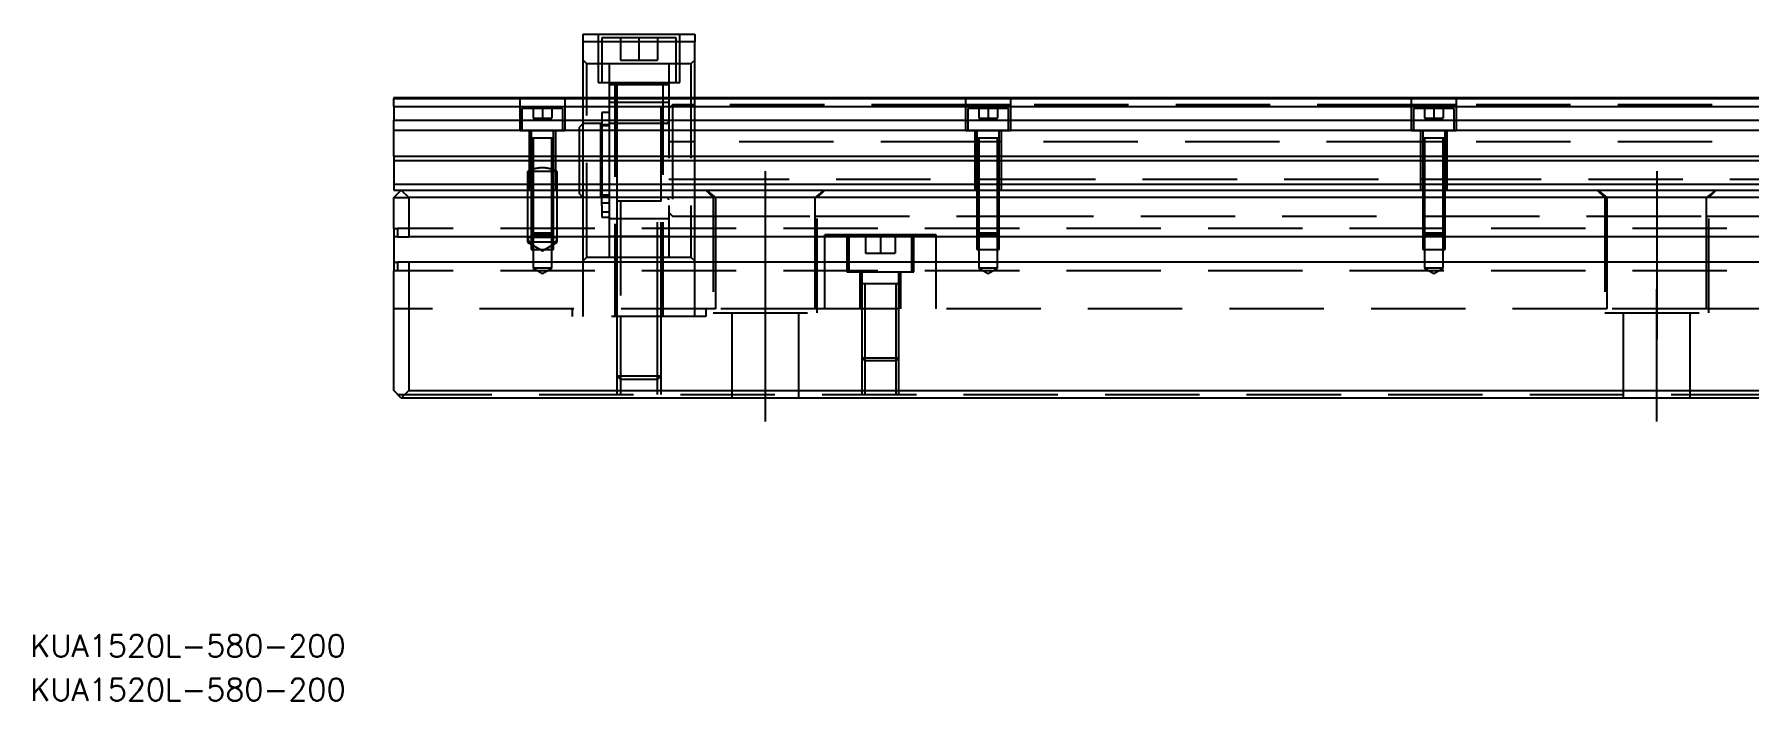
# Model space of a CAD drawing. Extents: x -48 to 827, y -352 to 107.
# Drawn here: x -48.4 to 182.4, y -352.5 to -262.7 of the extents above; entities that cross this region are included whole.
import ezdxf

# ---------------------------------------------------------------- set-up
doc = ezdxf.new("R2010")
doc.units = 0
doc.linetypes.add('CENTER', pattern=[50.8, 31.75, -6.35, 6.35, -6.35])
doc.linetypes.add('DASHED', pattern=[19.05, 12.7, -6.35])
doc.layers.get('0').update_dxf_attribs({"linetype": 'CONTINUOUS'})
doc.layers.add('CENTER', color=1, linetype='CENTER')
doc.styles.get("Standard").update_dxf_attribs({"font": 'txt.shx', "height": 3, "bigfont": 'bigfont.shx'})

# ---------------------------------------------------------------- blocks, each defined once
blk = doc.blocks.new('*U3')
at = {"color": 7, "linetype": 'CONTINUOUS'}
blk.add_text('KUA1520L-580-200', height=3, dxfattribs=at).set_placement((-48.92, -346.59))
blk = doc.blocks.new('*U4')
at = {"color": 7, "linetype": 'CONTINUOUS'}
blk.add_text('KUA1520L-580-200', height=3, dxfattribs=at).set_placement((-48.92, -352.48))

msp = doc.modelspace()

# ---------------------------------------------------------------- linework, layer by layer
at = {"color": 7, "linetype": 'CONTINUOUS'}
for p, q in [((25.5, -263.72), (25.5, -262.72)), ((25.5, -262.72), (40.5, -262.72)), ((40.5, -262.72), (40.5, -263.72)), ((25.5, -271.22), (25.5, -263.72)), ((40.5, -263.72), (25.5, -263.72)), ((40.5, -271.22), (40.5, -263.72)), ((0, -271.22), (0, -271.35)), ((0, -271.22), (196.5, -271.22)), ((0, -272.43), (0, -271.35)), ((0, -271.35), (196.5, -271.35)), ((0, -272.43), (196.5, -272.43)), ((0, -272.43), (0, -274.3)), ((0, -275.65), (0, -274.3)), ((0, -274.3), (196.5, -274.3)), ((0, -279.13), (0, -275.65)), ((0, -275.65), (196.5, -275.65)), ((0, -279.13), (196.5, -279.13)), ((0, -279.13), (0, -279.72)), ((0, -279.72), (0, -282.92)), ((0, -279.72), (196.5, -279.72)), ((0, -282.92), (0, -283.72)), ((0, -282.92), (580, -282.92)), ((0, -284.72), (1, -283.72)), ((0, -283.72), (1, -283.72)), ((1, -283.72), (579, -283.72)), ((1, -283.72), (2, -284.72)), ((0, -288.87), (0, -284.72)), ((2, -284.72), (2, -290.02)), ((578, -284.72), (2, -284.72)), ((0, -288.87), (0, -290.02)), ((0, -288.87), (0.5, -288.87)), ((0, -290.02), (0, -293.42)), ((0.5, -290.02), (0, -290.02)), ((0.5, -288.87), (0.5, -290.02)), ((0.5, -290.02), (2, -290.02)), ((578, -290.02), (2, -290.02)), ((0, -293.42), (0, -294.57)), ((0, -293.42), (0.5, -293.42)), ((0.5, -294.57), (0, -294.57)), ((0, -310.72), (0, -294.57)), ((2, -293.42), (0.5, -293.42)), ((0.5, -293.42), (0.5, -294.57)), ((578, -293.42), (2, -293.42)), ((2, -293.42), (2, -310.72)), ((1, -311.72), (0, -310.72)), ((2, -310.72), (1, -311.72)), ((2, -310.72), (578, -310.72)), ((579, -311.72), (1, -311.72))]:
    msp.add_line(p, q, dxfattribs=at)
at = {"color": 3, "linetype": 'DASHED'}
for p, q in [((27.5, -262.72), (27.5, -269.22)), ((38.5, -269.22), (38.5, -262.72)), ((28, -263.22), (28, -269.22)), ((38, -263.22), (28, -263.22)), ((30.5, -263.22), (30.5, -266.22)), ((33, -263.22), (33, -266.22)), ((35.5, -263.22), (35.5, -266.22)), ((38, -269.22), (38, -263.22)), ((26, -266.72), (25.5, -266.22)), ((29, -266.72), (26, -266.72)), ((26, -292.72), (26, -266.72)), ((37, -266.72), (29, -266.72)), ((29, -266.72), (29, -269.22)), ((30.5, -266.22), (33, -266.22)), ((33, -266.22), (35.5, -266.22)), ((37, -266.72), (37, -292.72)), ((40, -266.72), (37, -266.72)), ((40.5, -266.22), (40, -266.72)), ((40, -266.72), (40, -292.72)), ((27.5, -269.22), (38.5, -269.22)), ((29, -269.22), (29, -271.22)), ((37, -269.52), (29, -269.52)), ((29.75, -269.22), (29.75, -300.72)), ((30, -269.22), (30, -271.22)), ((36, -285.22), (36, -269.22)), ((36.25, -300.72), (36.25, -269.22)), ((17, -275.72), (17, -271.22)), ((23, -271.22), (23, -275.72)), ((25.5, -283.72), (25.5, -271.22)), ((29, -271.22), (29, -283.72)), ((30, -271.92), (29, -271.92)), ((30, -271.22), (30, -283.72)), ((37, -271.92), (30, -271.92)), ((37.5, -272.22), (37, -272.72)), ((40.5, -272.22), (37.5, -272.22)), ((37.5, -272.22), (37.5, -287.22)), ((40.5, -283.72), (40.5, -271.22)), ((77, -272.22), (40.5, -272.22)), ((77, -275.72), (77, -271.22)), ((83, -272.22), (77, -272.22)), ((83, -271.22), (83, -275.72)), ((137, -272.22), (83, -272.22)), ((137, -275.72), (137, -271.22)), ((143, -272.22), (137, -272.22)), ((143, -271.22), (143, -275.72)), ((196.5, -272.22), (143, -272.22)), ((17.25, -272.72), (17.25, -275.72)), ((22.75, -272.72), (17.25, -272.72)), ((18.75, -272.72), (18.75, -274.02)), ((18.75, -274.02), (20, -274.02)), ((20, -272.72), (20, -274.02)), ((20, -274.02), (21.25, -274.02)), ((21.25, -272.72), (21.25, -274.02)), ((22.75, -275.72), (22.75, -272.72)), ((29, -273.27), (28, -273.27)), ((28, -273.27), (28, -283.72)), ((77.25, -272.72), (77.25, -275.72)), ((82.75, -272.72), (77.25, -272.72)), ((78.75, -272.72), (78.75, -274.02)), ((78.75, -274.02), (80, -274.02)), ((80, -272.72), (80, -274.02)), ((80, -274.02), (81.25, -274.02)), ((81.25, -272.72), (81.25, -274.02)), ((82.75, -275.72), (82.75, -272.72)), ((137.25, -272.72), (137.25, -275.72)), ((142.75, -272.72), (137.25, -272.72)), ((138.75, -272.72), (138.75, -274.02)), ((138.75, -274.02), (140, -274.02)), ((140, -272.72), (140, -274.02)), ((140, -274.02), (141.25, -274.02)), ((141.25, -272.72), (141.25, -274.02)), ((142.75, -275.72), (142.75, -272.72)), ((23, -275.72), (17, -275.72)), ((18.25, -283.72), (18.25, -275.72)), ((18.5, -275.72), (18.5, -276.72)), ((18.5, -276.71), (18.5, -276.72)), ((18.5, -276.72), (18.5, -276.72)), ((18.5, -276.72), (18.5, -283.72)), ((20, -276.72), (18.5, -276.72)), ((18.75, -276.72), (18.75, -283.72)), ((21.5, -276.72), (20, -276.72)), ((21.25, -283.72), (21.25, -276.72)), ((21.5, -276.72), (21.5, -275.72)), ((21.5, -276.72), (21.5, -276.71)), ((21.5, -276.72), (21.5, -276.72)), ((21.5, -283.72), (21.5, -276.72)), ((21.75, -275.72), (21.75, -283.72)), ((25.5, -274.72), (25, -275.22)), ((25, -283.72), (25, -275.22)), ((27.85, -274.72), (25.5, -274.72)), ((27.85, -283.72), (27.85, -274.72)), ((28, -274.92), (27.85, -274.92)), ((29, -274.92), (28, -274.92)), ((29, -275.07), (28, -275.07)), ((30, -274.72), (29, -274.72)), ((36.7, -274.72), (30, -274.72)), ((37, -274.72), (36.7, -274.72)), ((83, -275.72), (77, -275.72)), ((78.25, -283.72), (78.25, -275.72)), ((78.5, -275.72), (78.5, -276.72)), ((78.5, -276.71), (78.5, -276.72)), ((81.5, -276.72), (78.5, -276.72)), ((80, -276.72), (78.5, -276.72)), ((78.5, -276.72), (78.5, -283.72)), ((78.5, -276.72), (78.5, -276.72)), ((81.5, -276.72), (78.5, -276.72)), ((78.75, -276.72), (78.75, -283.72)), ((81.5, -276.72), (80, -276.72)), ((81.25, -283.72), (81.25, -276.72)), ((81.5, -276.72), (81.5, -275.72)), ((81.5, -276.72), (81.5, -276.71)), ((81.5, -283.72), (81.5, -276.72)), ((81.5, -276.72), (81.5, -276.72)), ((81.75, -275.72), (81.75, -283.72)), ((143, -275.72), (137, -275.72)), ((138.25, -283.72), (138.25, -275.72)), ((138.5, -275.72), (138.5, -276.72)), ((138.5, -276.71), (138.5, -276.72)), ((140, -276.72), (138.5, -276.72)), ((138.5, -276.72), (138.5, -283.72)), ((138.5, -276.72), (138.5, -276.72)), ((141.5, -276.72), (138.5, -276.72)), ((138.75, -276.72), (138.75, -283.72)), ((141.5, -276.72), (140, -276.72)), ((141.25, -283.72), (141.25, -276.72)), ((141.5, -276.72), (141.5, -275.72)), ((141.5, -276.72), (141.5, -276.71)), ((141.5, -283.72), (141.5, -276.72)), ((141.5, -276.72), (141.5, -276.72)), ((141.75, -275.72), (141.75, -283.72)), ((40.5, -277.22), (37, -277.22)), ((78.25, -277.22), (40.5, -277.22)), ((78.5, -277.22), (78.25, -277.22)), ((78.75, -277.22), (78.5, -277.22)), ((81.25, -277.22), (78.75, -277.22)), ((81.5, -277.22), (81.25, -277.22)), ((81.75, -277.22), (81.5, -277.22)), ((138.25, -277.22), (81.75, -277.22)), ((138.5, -277.22), (138.25, -277.22)), ((138.75, -277.22), (138.5, -277.22)), ((141.25, -277.22), (138.75, -277.22)), ((141.5, -277.22), (141.25, -277.22)), ((141.75, -277.22), (141.5, -277.22)), ((196.5, -277.22), (141.75, -277.22)), ((0, -279.72), (196.5, -279.72)), ((18, -281.22), (18, -283.72)), ((18.25, -281.22), (18, -281.22)), ((18.5, -281.22), (18.25, -281.22)), ((18.75, -281.22), (18.5, -281.22)), ((21.25, -281.22), (18.75, -281.22)), ((20.06, -280.72), (19.94, -280.72)), ((21.5, -281.22), (21.25, -281.22)), ((21.75, -281.22), (21.5, -281.22)), ((22, -281.22), (21.75, -281.22)), ((22, -283.72), (22, -281.22)), ((18, -283.72), (18, -290.02)), ((18.5, -283.72), (18.5, -289.47)), ((18.5, -283.72), (18.5, -289.47)), ((18.75, -283.72), (18.75, -289.72)), ((21.25, -289.72), (21.25, -283.72)), ((21.5, -289.47), (21.5, -283.72)), ((21.5, -289.47), (21.5, -283.72)), ((22, -290.02), (22, -283.72)), ((25, -284.22), (25, -283.72)), ((25.5, -290.02), (25.5, -283.72)), ((27.85, -284.72), (27.85, -283.72)), ((28, -283.72), (28, -284.49)), ((29, -283.72), (29, -290.02)), ((30, -283.72), (30, -285.22)), ((37, -282.22), (40.5, -282.22)), ((40.5, -282.22), (78.25, -282.22)), ((40.5, -290.02), (40.5, -283.72)), ((42, -283.72), (43, -284.72)), ((42.06, -283.72), (43.29, -284.72)), ((57.94, -283.72), (56.71, -284.72)), ((57, -284.72), (58, -283.72)), ((78.25, -282.22), (78.5, -282.22)), ((78.5, -282.22), (78.75, -282.22)), ((78.5, -283.72), (78.5, -289.47)), ((78.5, -283.72), (78.5, -289.47)), ((78.75, -282.22), (81.25, -282.22)), ((78.75, -283.72), (78.75, -289.72)), ((81.25, -282.22), (81.5, -282.22)), ((81.25, -289.72), (81.25, -283.72)), ((81.5, -282.22), (81.75, -282.22)), ((81.5, -289.47), (81.5, -283.72)), ((81.5, -289.47), (81.5, -283.72)), ((81.75, -282.22), (138.25, -282.22)), ((138.25, -282.22), (138.5, -282.22)), ((138.5, -282.22), (138.75, -282.22)), ((138.5, -283.72), (138.5, -289.47)), ((138.5, -283.72), (138.5, -289.47)), ((138.75, -282.22), (141.25, -282.22)), ((138.75, -283.72), (138.75, -289.72)), ((141.25, -282.22), (141.5, -282.22)), ((141.25, -289.72), (141.25, -283.72)), ((141.5, -282.22), (141.75, -282.22)), ((141.5, -289.47), (141.5, -283.72)), ((141.5, -289.47), (141.5, -283.72)), ((141.75, -282.22), (198, -282.22)), ((162, -283.72), (163, -284.72)), ((162.06, -283.72), (163.29, -284.72)), ((177.94, -283.72), (176.71, -284.72)), ((177, -284.72), (178, -283.72)), ((0, -284.72), (2, -284.72)), ((25, -284.22), (25.5, -284.72)), ((27.85, -284.52), (28, -284.52)), ((28, -284.36), (29, -284.36)), ((28, -284.36), (29, -284.36)), ((28, -285.8), (28, -284.49)), ((28, -284.52), (29, -284.52)), ((29, -285.45), (28, -285.45)), ((28, -285.8), (28, -287.23)), ((30, -285.21), (30, -285.22)), ((36, -285.22), (30, -285.22)), ((36, -285.22), (30, -285.22)), ((30, -285.22), (30, -290.02)), ((30, -285.22), (30, -285.22)), ((30.5, -285.22), (30.5, -300.72)), ((35.5, -300.72), (35.5, -285.22)), ((36, -300.72), (36, -285.21)), ((43, -284.72), (43, -300.22)), ((43.29, -284.72), (43.29, -290.02)), ((56.71, -290.02), (56.71, -284.72)), ((57, -300.22), (57, -284.72)), ((163, -284.72), (163, -300.22)), ((163.29, -284.72), (163.29, -290.02)), ((176.71, -290.02), (176.71, -284.72)), ((177, -300.22), (177, -284.72)), ((28, -286.65), (29, -286.65)), ((28, -287.23), (28, -287.36)), ((28, -287.36), (29, -287.36)), ((29, -287.52), (30, -287.52)), ((30, -287.52), (37, -287.52)), ((37, -286.72), (37.5, -287.22)), ((37.5, -287.22), (40.5, -287.22)), ((40.5, -287.22), (43.29, -287.22)), ((43.29, -287.22), (56.71, -287.22)), ((56.71, -287.22), (78.5, -287.22)), ((78.5, -287.22), (78.75, -287.22)), ((78.75, -287.22), (81.25, -287.22)), ((81.25, -287.22), (81.5, -287.22)), ((81.5, -287.22), (138.5, -287.22)), ((138.5, -287.22), (138.75, -287.22)), ((138.75, -287.22), (141.25, -287.22)), ((141.25, -287.22), (141.5, -287.22)), ((141.5, -287.22), (163.29, -287.22)), ((163.29, -287.22), (176.71, -287.22)), ((176.71, -287.22), (198, -287.22)), ((579.5, -288.87), (0.5, -288.87)), ((18, -290.02), (18, -290.09)), ((18, -290.09), (18, -290.72)), ((18, -290.09), (18.17, -290.72)), ((18.5, -290.09), (18, -290.09)), ((18, -290.72), (20, -291.87)), ((22, -290.72), (18, -290.72)), ((18.5, -289.47), (18.75, -289.72)), ((18.5, -289.47), (18.5, -290.02)), ((18.5, -289.47), (21.5, -289.47)), ((18.5, -290.02), (18.5, -291.72)), ((21.5, -290.09), (18.5, -290.09)), ((18.75, -289.72), (18.75, -291.72)), ((21.25, -289.72), (18.75, -289.72)), ((20, -291.87), (22, -290.72)), ((21.25, -289.72), (21.5, -289.47)), ((21.25, -291.72), (21.25, -289.72)), ((21.5, -290.02), (21.5, -289.47)), ((21.5, -291.72), (21.5, -290.02)), ((22, -290.09), (21.5, -290.09)), ((21.83, -290.72), (22, -290.09)), ((22, -290.09), (22, -290.02)), ((22, -290.72), (22, -290.09)), ((25.5, -293.42), (25.5, -290.02)), ((29, -289.92), (37, -289.92)), ((29, -290.02), (29, -292.72)), ((30, -290.02), (30, -293.42)), ((40.5, -293.42), (40.5, -290.02)), ((43.29, -290.02), (43.29, -293.42)), ((56.71, -293.42), (56.71, -290.02)), ((61.71, -289.72), (58, -289.72)), ((58, -290.02), (58, -289.72)), ((58, -293.42), (58, -290.02)), ((61, -289.72), (61, -294.72)), ((61.25, -289.72), (61.25, -290.02)), ((61.25, -290.02), (61.25, -293.42)), ((73, -289.72), (61.71, -289.72)), ((63.5, -289.72), (63.5, -292.22)), ((65.5, -289.72), (65.5, -292.22)), ((67.5, -289.72), (67.5, -292.22)), ((69.75, -290.02), (69.75, -289.72)), ((69.75, -293.42), (69.75, -290.02)), ((70, -294.72), (70, -289.72)), ((73, -290.02), (73, -289.72)), ((73, -293.42), (73, -290.02)), ((78.5, -289.47), (78.75, -289.72)), ((78.5, -289.47), (78.5, -290.02)), ((78.5, -289.47), (81.5, -289.47)), ((78.5, -290.02), (78.5, -291.72)), ((78.75, -289.72), (78.75, -291.72)), ((81.25, -289.72), (78.75, -289.72)), ((81.25, -289.72), (81.5, -289.47)), ((81.25, -291.72), (81.25, -289.72)), ((81.5, -290.02), (81.5, -289.47)), ((81.5, -291.72), (81.5, -290.02)), ((138.5, -289.47), (138.75, -289.72)), ((138.5, -289.47), (138.5, -290.02)), ((138.5, -289.47), (141.5, -289.47)), ((138.5, -290.02), (138.5, -291.72)), ((138.75, -289.72), (138.75, -291.72)), ((141.25, -289.72), (138.75, -289.72)), ((141.25, -289.72), (141.5, -289.47)), ((141.25, -291.72), (141.25, -289.72)), ((141.5, -290.02), (141.5, -289.47)), ((141.5, -291.72), (141.5, -290.02)), ((163.29, -290.02), (163.29, -293.42)), ((176.71, -293.42), (176.71, -290.02)), ((18.5, -291.72), (21.5, -291.72)), ((18.75, -291.72), (18.75, -294.22)), ((21.25, -294.22), (21.25, -291.72)), ((25.5, -293.22), (26, -292.72)), ((26, -292.72), (29, -292.72)), ((29, -292.72), (30, -292.72)), ((30, -292.72), (37, -292.72)), ((37, -292.72), (40, -292.72)), ((40, -292.72), (40.5, -293.22)), ((63.5, -292.22), (65.5, -292.22)), ((65.5, -292.22), (67.5, -292.22)), ((78.5, -291.72), (81.5, -291.72)), ((78.75, -291.72), (78.75, -294.22)), ((81.25, -294.22), (81.25, -291.72)), ((138.5, -291.72), (141.5, -291.72)), ((138.75, -291.72), (138.75, -294.22)), ((141.25, -294.22), (141.25, -291.72)), ((579.5, -294.57), (0.5, -294.57)), ((18.75, -294.22), (20, -294.94)), ((21.25, -294.22), (18.75, -294.22)), ((20, -294.94), (21.25, -294.22)), ((25.5, -300.72), (25.5, -293.42)), ((30, -293.42), (30, -300.72)), ((40.5, -300.72), (40.5, -293.42)), ((43.29, -293.42), (43.29, -299.72)), ((56.71, -299.72), (56.71, -293.42)), ((58, -299.72), (58, -293.42)), ((61, -294.72), (70, -294.72)), ((61.25, -293.42), (61.25, -294.72)), ((62.75, -294.72), (62.75, -299.72)), ((63, -294.72), (63, -296.32)), ((68, -296.32), (68, -294.72)), ((68.25, -299.72), (68.25, -294.72)), ((69.75, -294.72), (69.75, -293.42)), ((73, -299.72), (73, -293.42)), ((78.75, -294.22), (80, -294.94)), ((81.25, -294.22), (78.75, -294.22)), ((80, -294.94), (81.25, -294.22)), ((138.75, -294.22), (140, -294.94)), ((141.25, -294.22), (138.75, -294.22)), ((140, -294.94), (141.25, -294.22)), ((163.29, -293.42), (163.29, -299.72)), ((176.71, -299.72), (176.71, -293.42)), ((63, -296.31), (63, -299.72)), ((68, -296.32), (63, -296.32)), ((68, -296.32), (63, -296.32)), ((63.4, -296.32), (63.4, -299.72)), ((67.6, -299.72), (67.6, -296.32)), ((68, -299.72), (68, -296.31)), ((43.29, -299.72), (0, -299.72)), ((24, -299.72), (24, -300.72)), ((42, -299.72), (42, -300.72)), ((56.71, -299.72), (43.29, -299.72)), ((163.29, -299.72), (56.71, -299.72)), ((63, -299.72), (63, -306.32)), ((63, -299.72), (63, -306.32)), ((63.4, -299.72), (63.4, -306.72)), ((67.6, -306.72), (67.6, -299.72)), ((68, -306.32), (68, -299.72)), ((68, -306.32), (68, -299.72)), ((176.71, -299.72), (163.29, -299.72)), ((283.29, -299.72), (176.71, -299.72)), ((42, -300.72), (24, -300.72)), ((30, -300.72), (30, -308.72)), ((30, -300.72), (30, -308.72)), ((30.5, -300.72), (30.5, -309.22)), ((35.5, -309.22), (35.5, -300.72)), ((36, -308.72), (36, -300.72)), ((36, -308.72), (36, -300.72)), ((43, -300.22), (57, -300.22)), ((45.5, -300.22), (45.5, -311.72)), ((54.5, -311.72), (54.5, -300.22)), ((163, -300.22), (177, -300.22)), ((165.5, -300.22), (165.5, -311.72)), ((174.5, -311.72), (174.5, -300.22)), ((63, -306.32), (63.4, -306.72)), ((63, -306.32), (63, -311.22)), ((63, -306.32), (68, -306.32)), ((63.4, -306.72), (63.4, -311.22)), ((67.6, -306.72), (63.4, -306.72)), ((67.6, -306.72), (68, -306.32)), ((67.6, -311.22), (67.6, -306.72)), ((68, -311.22), (68, -306.32)), ((30, -308.72), (30.5, -309.22)), ((30, -308.72), (30, -311.22)), ((30, -308.72), (36, -308.72)), ((30.5, -309.22), (30.5, -311.22)), ((35.5, -309.22), (30.5, -309.22)), ((35.5, -309.22), (36, -308.72)), ((35.5, -311.22), (35.5, -309.22)), ((36, -311.22), (36, -308.72)), ((0.5, -311.22), (579.5, -311.22))]:
    msp.add_line(p, q, dxfattribs=at)
for centre, radius, start, end in [((36.7, -274.42), 0.3, 270, 360), ((19.94, -284.72), 4, 114.9511, 118.9695), ((19.94, -284.72), 4, 111.0599, 114.9511), ((19.94, -284.72), 4, 107.2682, 111.0599), ((19.94, -284.72), 4, 90, 107.2682), ((20.06, -284.72), 4, 72.7318, 90), ((20.06, -284.72), 4, 68.9401, 72.7318), ((20.06, -284.72), 4, 65.0489, 68.9401), ((20.06, -284.72), 4, 61.0305, 65.0489), ((36.7, -285.02), 0.3, 0, 90)]:
    msp.add_arc(centre, radius, start, end, dxfattribs=at)
at = {"layer": 'CENTER', "color": 1, "linetype": 'CENTER'}
for p, q in [((50, -281.17), (50, -303.77)), ((170, -281.17), (170, -303.77)), ((50, -297.07), (50, -314.87)), ((170, -314.87), (170, -297.07))]:
    msp.add_line(p, q, dxfattribs=at)

# ---------------------------------------------------------------- block references
at = {"color": 7, "linetype": 'CONTINUOUS'}
for name in ['*U3', '*U4']:
    msp.add_blockref(name, (0, 0), dxfattribs=at)

doc.saveas('drawing.dxf')
